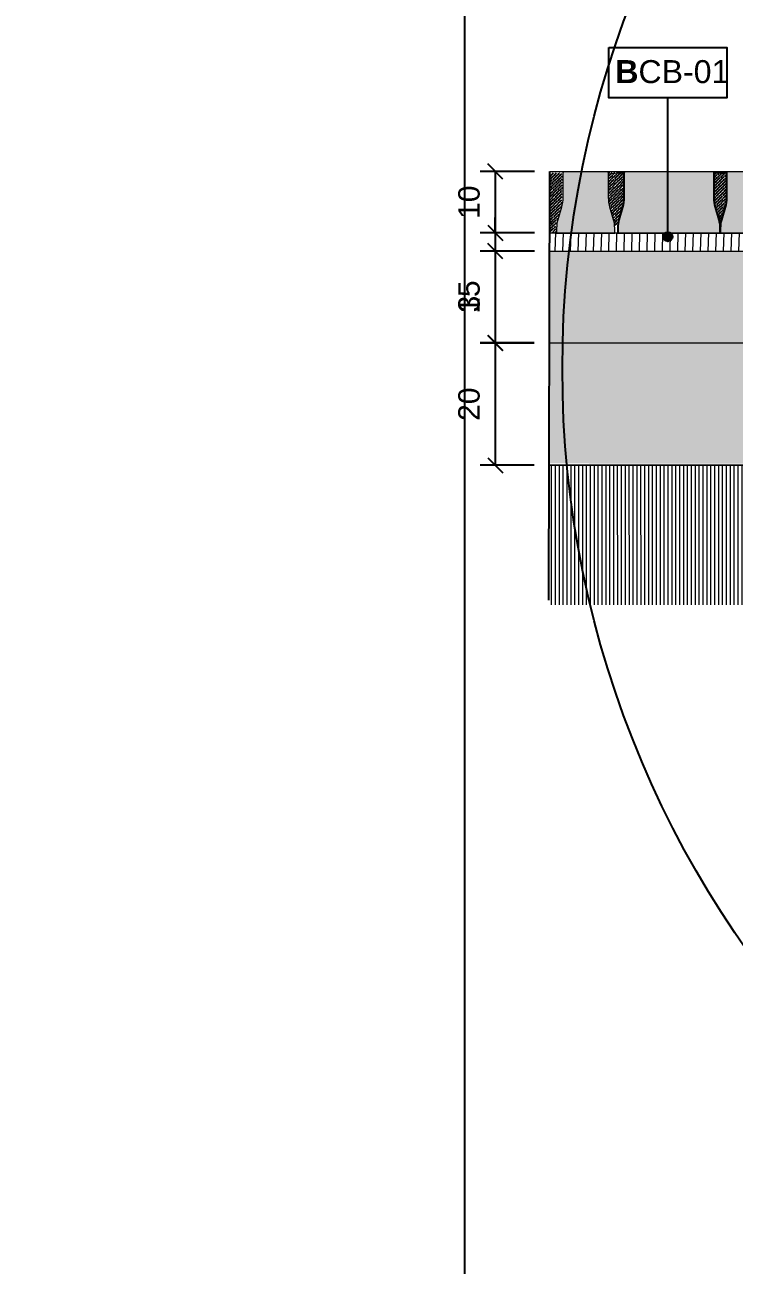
# Model space of a CAD drawing. Header units: metres. Extents: x -325 to 301, y -147 to 149.
# Drawn here: x 61.516 to 62.675, y 67.707 to 69.734 of the extents above; entities that cross this region are included whole.
import ezdxf

# ---------------------------------------------------------------- set-up
doc = ezdxf.new("R2010")
doc.units = ezdxf.units.M
doc.layers.get('Defpoints').update_dxf_attribs({"lineweight": 13})
doc.layers.add('-aux', color=50, linetype='Continuous', plot=False)
doc.layers.add('-AUX-TWQ', color=1, linetype='Continuous', plot=False)
doc.layers.add('0-TX-1_25', color=7, linetype='Continuous', true_color=0x3f4f7f)
doc.layers.add('EIT_3 TR sorra', color=7, linetype='Continuous', true_color=0xd8ceb0)
for name, color, linetype, lineweight, true_color in [('03-TR-Paviment_05_Open Joint Precast Pavements', 7, 'Continuous', 5, 0xb3b3b3), ('3-TR sorra granitica', 7, 'Continuous', 0, 0xf2dac9), ('3-TR tot_u', 7, 'Continuous', 5, 0x787878)]:
    doc.layers.add(name, color=color, linetype=linetype, lineweight=lineweight, true_color=true_color)
for name, color, linetype, lineweight in [('1-CM', 7, 'Continuous', 0), ('3-TR Seleccionat', 44, 'Continuous', 0), ('3-TR Tot-u', 37, 'Continuous', 0)]:
    doc.layers.add(name, color=color, linetype=linetype, lineweight=lineweight)
for name, color, linetype in [('1-SECCIÓ', 1, 'Continuous'), ('A-KEYPLAN_HATCH', 7, 'Continuous'), ('A_TEXT_2', 7, 'Continuous')]:
    doc.layers.add(name, color=color, linetype=linetype)
doc.styles.get("Standard").update_dxf_attribs({"font": 'arial.ttf'})
doc.dimstyles.new('ISO-25', dxfattribs={"dimtxt": 0.1, "dimasz": 0.1, "dimexe": 0.1, "dimexo": 0.1, "dimgap": 0.1, "dimtad": 1, "dimdec": 0, "dimlfac": 100, "dimzin": 9, "dimtxsty": 'Standard', "dimblk": 'OBLIQUE', "dimcen": 0.1, "dimadec": 0, "dimazin": 0, "dimtfac": 1, "dimtdec": 0, "dimtmove": 0, "dimatfit": 3, "dimldrblk": 'OBLIQUE', "dimfxl": 1, "dimarcsym": 0})
pattern_1 = [(44.41469319198954, (33.19549454456551, -0.814181687542515), (0.001877787426372729, 0.006618133599094154), [0.00853281250000004, -0.00170656250000001, 0, -0.00170656250000001])]

# ---------------------------------------------------------------- blocks, each defined once
blk = doc.blocks.new('_Oblique')
at = {"color": 0, "lineweight": -2}
blk.add_line((-0.499999999995058, -0.4999999998130015), (0.500000000028669, 0.500000000163238), dxfattribs=at)
blk = doc.blocks.new('*D1133')
at = {"layer": '0-TX-1_25', "color": 0, "lineweight": -2, "transparency": 16777216}
for p, q in [((22.69626158234607, 69.55509440981176), (22.60932229799346, 69.55509440981176)), ((22.63432229799346, 69.55509440981176), (22.63432229799346, 69.40509445684634)), ((22.73432229799346, 69.40509445684634), (22.60932229799346, 69.40509445684634))]:
    blk.add_line(p, q, dxfattribs=at)
at = {"layer": 'Defpoints', "color": 0, "transparency": 16777216}
for p in [(22.72126158234607, 69.55509440981176), (22.63432229799346, 69.40509445684634), (66.3645737553828, 69.40509445684636)]:
    blk.add_point(p, dxfattribs=at)
at = {"layer": '0-TX-1_25', "color": 0, "lineweight": -2, "transparency": 16777216, "xscale": 0.025, "yscale": 0.025, "zscale": 0.025}
for p, rotation in [((22.63432229799346, 69.55509440981176), 90), ((22.63432229799346, 69.40509445684634), 270)]:
    blk.add_blockref('_Oblique', p, dxfattribs=dict(at, rotation=rotation))
at = {"layer": '0-TX-1_25', "color": 0, "transparency": 16777216, "insert": (22.59145224342322, 69.48009443332904), "char_height": 0.035, "attachment_point": 5, "rotation": 90}
blk.add_mtext('15', dxfattribs=at)
blk = doc.blocks.new('hatch keyplan 2')
at = {"layer": 'A-KEYPLAN_HATCH'}
blk.add_lwpolyline([(0, 0.005476596624248486), (0.012874798693294, 0.005476596623793739), (0.012874798693294, -2.273736754432321e-13), (0, 0)], close=True, dxfattribs=at)
blk = doc.blocks.new('hatch keyplan')
at = {"layer": 'A-KEYPLAN_HATCH'}
blk.add_blockref('hatch keyplan 2', (1.430579833341536, 0.8521467901477053), dxfattribs=at)
blk = doc.blocks.new('B-CB01')
at = {"layer": 'A-KEYPLAN_HATCH'}
blk.add_blockref('hatch keyplan', (-1.430579833341536, -0.8521467901477052), dxfattribs=at)
at = {"layer": 'A_TEXT_2', "insert": (-0.0007977308478921419, 0.004105509799023688), "char_height": 0.0025, "attachment_point": 1}
blk.add_mtext_dynamic_manual_height_columns('\\pi0.00152;{\\fArial|b1|i0|c0|p34;B}CB-01', width=0.01456192034901793, gutter_width=0.015, heights=[0], dxfattribs=at)
blk = doc.blocks.new('*D1155')
at = {"layer": '0-TX-1_25', "color": 0, "lineweight": -2, "transparency": 16777216}
for p, q in [((62.34834091447259, 69.49401799573798), (62.25948401243422, 69.49401799573798)), ((62.28448401243422, 69.49401799573798), (62.28448401243422, 69.39401799573798)), ((62.34834091383151, 69.39401799573798), (62.25948401243422, 69.39401799573798))]:
    blk.add_line(p, q, dxfattribs=at)
at = {"layer": 'Defpoints', "color": 0, "transparency": 16777216}
for p in [(62.37334091447259, 69.49401799573798), (62.28448401243422, 69.39401799573798), (62.37334091383151, 69.39401799573798)]:
    blk.add_point(p, dxfattribs=at)
at = {"layer": '0-TX-1_25', "color": 0, "lineweight": -2, "transparency": 16777216, "xscale": 0.025, "yscale": 0.025, "zscale": 0.025}
for p, rotation in [((62.28448401243422, 69.49401799573798), 90), ((62.28448401243422, 69.39401799573798), 270)]:
    blk.add_blockref('_Oblique', p, dxfattribs=dict(at, rotation=rotation))
at = {"layer": '0-TX-1_25', "color": 0, "transparency": 16777216, "insert": (62.24161395786397, 69.44401799573795), "char_height": 0.035, "attachment_point": 5, "rotation": 90}
blk.add_mtext('10', dxfattribs=at)
blk = doc.blocks.new('*D1156')
at = {"layer": '0-TX-1_25', "color": 0, "lineweight": -2, "transparency": 16777216}
for p, q in [((62.28448401243428, 69.39401799573798), (62.28448401243428, 69.41901799573799)), ((62.34834091383151, 69.39401799573798), (62.25948401243428, 69.39401799573798)), ((62.28448401243428, 69.39401799573798), (62.28448401243428, 69.36401799573798)), ((62.34834091363919, 69.36401799573798), (62.25948401243428, 69.36401799573798)), ((62.28448401243428, 69.36401799573798), (62.28448401243428, 69.24109848687031))]:
    blk.add_line(p, q, dxfattribs=at)
at = {"layer": 'Defpoints', "color": 0, "transparency": 16777216}
for p in [(62.37334091383151, 69.39401799573798), (62.28448401243428, 69.36401799573798), (62.37334091363919, 69.36401799573798)]:
    blk.add_point(p, dxfattribs=at)
at = {"layer": '0-TX-1_25', "color": 0, "lineweight": -2, "transparency": 16777216, "xscale": 0.025, "yscale": 0.025, "zscale": 0.025}
for p, rotation in [((62.28448401243428, 69.39401799573798), 270), ((62.28448401243428, 69.36401799573798), 90)]:
    blk.add_blockref('_Oblique', p, dxfattribs=dict(at, rotation=rotation))
at = {"layer": '0-TX-1_25', "color": 0, "transparency": 16777216, "insert": (62.24160202061982, 69.27755824130412), "char_height": 0.035, "attachment_point": 5, "rotation": 90}
blk.add_mtext('3', dxfattribs=at)
blk = doc.blocks.new('*D1151')
at = {"layer": '0-TX-1_25', "color": 0, "lineweight": -2, "transparency": 16777216}
for p, q in [((62.34809694370386, 69.36385190820036), (62.25948401243433, 69.36385190820036)), ((62.28448401243433, 69.36385190820036), (62.28448401243433, 69.21401799573954)), ((62.34809694274331, 69.21401799573954), (62.25948401243433, 69.21401799573954))]:
    blk.add_line(p, q, dxfattribs=at)
at = {"layer": 'Defpoints', "color": 0, "transparency": 16777216}
for p in [(62.37309694370386, 69.36385190820036), (62.28448401243433, 69.21401799573954), (62.37309694274331, 69.21401799573954)]:
    blk.add_point(p, dxfattribs=at)
at = {"layer": '0-TX-1_25', "color": 0, "lineweight": -2, "transparency": 16777216, "xscale": 0.025, "yscale": 0.025, "zscale": 0.025}
for p, rotation in [((62.28448401243433, 69.36385190820036), 90), ((62.28448401243433, 69.21401799573954), 270)]:
    blk.add_blockref('_Oblique', p, dxfattribs=dict(at, rotation=rotation))
at = {"layer": '0-TX-1_25', "color": 0, "transparency": 16777216, "insert": (62.24161395786408, 69.28893495196992), "char_height": 0.035, "attachment_point": 5, "rotation": 90}
blk.add_mtext('15', dxfattribs=at)
blk = doc.blocks.new('*D1152')
at = {"layer": '0-TX-1_25', "color": 0, "lineweight": -2, "transparency": 16777216}
for p, q in [((62.34781579914892, 69.21385243515218), (62.25948401243439, 69.21385243515218)), ((62.28448401243439, 69.21385243515218), (62.28448401243439, 69.01401799574134)), ((62.34781579786783, 69.01401799574134), (62.25948401243439, 69.01401799574134))]:
    blk.add_line(p, q, dxfattribs=at)
at = {"layer": 'Defpoints', "color": 0, "transparency": 16777216}
for p in [(62.37281579914892, 69.21385243515218), (62.28448401243439, 69.01401799574134), (62.37281579786783, 69.01401799574134)]:
    blk.add_point(p, dxfattribs=at)
at = {"layer": '0-TX-1_25', "color": 0, "lineweight": -2, "transparency": 16777216, "xscale": 0.025, "yscale": 0.025, "zscale": 0.025}
for p, rotation in [((62.28448401243439, 69.21385243515218), 90), ((62.28448401243439, 69.01401799574134), 270)]:
    blk.add_blockref('_Oblique', p, dxfattribs=dict(at, rotation=rotation))
at = {"layer": '0-TX-1_25', "color": 0, "transparency": 16777216, "insert": (62.24161395786414, 69.11393521544673), "char_height": 0.035, "attachment_point": 5, "rotation": 90}
blk.add_mtext('20', dxfattribs=at)
blk = doc.blocks.new('POINT')
at = {"layer": '0-TX-1_25'}
h = blk.add_hatch(dxfattribs=at)
h.set_pattern_fill('ANGLE', color=256)
h.set_pattern_definition([(0, (-83.74681484067048, -12.72584030761209), (0, 6.985), [5.08, -1.905]), (90, (-83.74681484067048, -12.72584030761209), (-6.985, 4.277078946022131e-16), [5.08, -1.905])])
edge = h.paths.add_edge_path()
edge.add_arc((0, 0), 0.0075, 0, 360)
h = blk.add_hatch(color=256, dxfattribs=at)
h.dxf.hatch_style = 1
edge = h.paths.add_edge_path()
edge.add_arc((0, 0), 0.0075, 0, 360)
blk.add_circle((0, 0), 0.0075, dxfattribs=at)

msp = doc.modelspace()

# ---------------------------------------------------------------- hatches: boundary and pattern name
at = {"layer": '03-TR-Paviment_05_Open Joint Precast Pavements'}
h = msp.add_hatch(color=256, dxfattribs=at)
h.dxf.hatch_style = 1
edge = h.paths.add_edge_path()
edge.add_line((62.47958551943285, 69.39355756794417), (62.47958807267612, 69.40175334692535))
edge.add_arc((62.4311705143372, 69.40176843158038), 0.04841756068875655, 359.9821493055315, 375.9811684319209)
edge.add_line((62.47771684468979, 69.41509882218821), (62.47177666708347, 69.43584040965195))
edge.add_arc((62.52671274156273, 69.45157353144862), 0.05714458330112045, 179.982144198055, 195.981163324337, ccw=False)
edge.add_line((62.46956816103658, 69.4515913401311), (62.46958097359121, 69.49271661440943))
edge.add_line((62.46958097359121, 69.49271661440943), (62.46878376905501, 69.49271686435296))
edge.add_line((62.46878376905501, 69.49271686435296), (62.46878403270307, 69.49356093913465))
edge.add_line((62.46878403270307, 69.49356093913465), (62.395486241358, 69.49358377745027))
edge.add_line((62.395486241358, 69.49358377745027), (62.39548597856567, 69.49273970077003))
edge.add_line((62.39548597856567, 69.49273970077003), (62.39468877317373, 69.4927399526121))
edge.add_line((62.39468877317373, 69.4927399526121), (62.39467595924195, 69.4516146788552))
edge.add_arc((62.33753136318598, 69.45163248393736), 0.05714459882981884, 343.98312868647014, 359.9821478127524, ccw=False)
edge.add_line((62.39245763669568, 69.43586512354449), (62.38650453527847, 69.41512723913507))
edge.add_arc((62.43304254643377, 69.40176784905532), 0.04841755658429921, 163.9831303516166, 179.9821494780036)
edge.add_line((62.38462499219926, 69.40178293356333), (62.38462243810025, 69.3935871564807))
edge.add_line((62.38462243810025, 69.3935871564807), (62.47958551943285, 69.39355756794417))
h = msp.add_hatch(color=256, dxfattribs=at)
h.dxf.hatch_style = 1
edge = h.paths.add_edge_path()
edge.add_line((62.65207667236613, 69.39350382333761), (62.65207922602792, 69.40169960113687))
edge.add_arc((62.60366166282535, 69.40171469177736), 0.04841756555427229, 359.9821422243306, 375.9811613507175)
edge.add_line((62.65020799950291, 69.4150450779721), (62.64426782230576, 69.43578666402128))
edge.add_arc((62.69920390477674, 69.45151978997791), 0.05714459212931318, 179.982146001704, 195.9811651279875, ccw=False)
edge.add_line((62.64205931542184, 69.45153759686426), (62.64207212789228, 69.49266286904881))
edge.add_line((62.64207212789228, 69.49266286904881), (62.6412749219228, 69.49266311811789))
edge.add_line((62.6412749219228, 69.49266311811789), (62.64127518653886, 69.49350719379274))
edge.add_line((62.64127518653886, 69.49350719379274), (62.49544932148278, 69.49355263191505))
edge.add_line((62.49544932148278, 69.49355263191505), (62.49544906047676, 69.49270855329881))
edge.add_line((62.49544906047676, 69.49270855329881), (62.49465185372638, 69.4927088061276))
edge.add_line((62.49465185372638, 69.4927088061276), (62.49463904159962, 69.45158353089998))
edge.add_arc((62.43749445619881, 69.45160133872649), 0.05714458817551064, 343.9831259315361, 359.9821450578195, ccw=False)
edge.add_line((62.49242071870966, 69.43583397863236), (62.48646761721762, 69.4150960923618))
edge.add_arc((62.53300561872106, 69.40173670063552), 0.04841754776142289, 163.9831253273422, 179.9821444537296)
edge.add_line((62.48458807331075, 69.40175178938652), (62.48458551871838, 69.39355601162468))
edge.add_line((62.48458551871838, 69.39355601162468), (62.65207667236613, 69.39350382333761))
h = msp.add_hatch(color=256, dxfattribs=at)
h.dxf.hatch_style = 1
edge = h.paths.add_edge_path()
edge.add_line((62.74703975384595, 69.39347422687251), (62.74704230708923, 69.40167000585369))
edge.add_arc((62.69862474875031, 69.40168509050872), 0.04841756068875655, 359.9821493055315, 375.9811684319209)
edge.add_line((62.7451710791029, 69.41501548111655), (62.73923090149658, 69.43575706858029))
edge.add_arc((62.79416697597583, 69.45149019037696), 0.05714458330112045, 179.982144198055, 195.981163324337, ccw=False)
edge.add_line((62.73702239544969, 69.45150799905944), (62.73703520800431, 69.49263327333777))
edge.add_line((62.73703520800431, 69.49263327333777), (62.73623800346812, 69.4926335232813))
edge.add_line((62.73623800346812, 69.4926335232813), (62.73623826711618, 69.493477598063))
edge.add_line((62.73623826711618, 69.493477598063), (62.66294047577111, 69.49350043637861))
edge.add_line((62.66294047577111, 69.49350043637861), (62.66294021297878, 69.49265635969837))
edge.add_line((62.66294021297878, 69.49265635969837), (62.66214300758683, 69.49265661154044))
edge.add_line((62.66214300758683, 69.49265661154044), (62.66213019365506, 69.45153133778354))
edge.add_arc((62.60498559759909, 69.45154914286569), 0.05714459882981884, 343.98312868648384, 359.9821478127666, ccw=False)
edge.add_line((62.65991187110879, 69.43578178247283), (62.65395876969158, 69.41504389806342))
edge.add_arc((62.70049678084688, 69.40168450798367), 0.04841755658429529, 163.9831303516328, 179.9821494780204)
edge.add_line((62.65207922661237, 69.40169959249167), (62.65207667251336, 69.39350381540905))
edge.add_line((62.65207667251336, 69.39350381540905), (62.74703975384595, 69.39347422687251))
at = {"layer": '3-TR Seleccionat'}
h = msp.add_hatch(dxfattribs=at)
h.set_pattern_fill('ANSI31', color=256, scale=0.002, angle=45, style=0)
h.set_pattern_definition([(90, (-441011.9001445141, -650767.3811578797), (-0.00635, 1.301042606982605e-18), [])])
h.paths.add_polyline_path([(64.02995618926958, 69.01401798511783), (64.02582826170095, 69.01401798514429), (63.67334091232302, 69.01401798740399), (62.37334091142108, 69.01401799566389), (62.37202824400504, 68.78628941477717), (65.37202824370007, 68.78628941477717), (65.37202824154329, 69.01401797651417)])
at = {"layer": '3-TR sorra granitica'}
h = msp.add_hatch(dxfattribs=at)
h.set_pattern_fill('LINE', color=256, scale=0.09999999999999998, angle=52.72158337429795, style=0)
h.set_pattern_definition([(88.36805561304612, (92.05289207266992, 276.832932097731), (-0.01249492990494964, 0.0003559868963814099), [])])
h.paths.add_polyline_path([(62.37334091363916, 69.39401800405422), (62.3733409136764, 69.36401800405422), (63.67058118510037, 69.36401799573795), (63.67334091479634, 69.39401799572026)])
at = {"layer": '3-TR Tot-u'}
h = msp.add_hatch(dxfattribs=at)
h.set_pattern_fill('EARTH', color=256, scale=0.005, angle=-80.8247561036608, style=0)
h.set_pattern_definition([(279.1752438963392, (16.34258739799042, 74.22808982665568), (0.03640645211205976, -0.02628108149624554), [0.03175, -0.03175]), (279.1752438963392, (16.35434131054199, 74.22998833364615), (0.03640645211205976, -0.02628108149624554), [0.03175, -0.03175]), (279.1752438963392, (16.36609522309353, 74.2318868406366), (0.03640645211205976, -0.02628108149624554), [0.03175, -0.03175]), (9.175243896339197, (16.37064602960756, 74.22860170544958), (0.02628108149624554, 0.03640645211205976), [0.03175, -0.03175]), (9.175243896339197, (16.37254453659801, 74.21684779289802), (0.02628108149624554, 0.03640645211205976), [0.03175, -0.03175]), (9.175243896339197, (16.37444304358848, 74.20509388034647), (0.02628108149624554, 0.03640645211205976), [0.03175, -0.03175])])
h.paths.add_polyline_path([(63.99605443947557, 69.2140179850607), (64.025808560195, 69.01415032599648), (64.09956580240869, 69.01401798467158), (65.37202824154329, 69.01401797651417), (65.37202824328875, 69.28628941470733), (63.98529545531434, 69.28628941955043)])
h.paths.add_polyline_path([(63.62571928242528, 69.01486819916408), (63.65130029235266, 69.21401798732914), (62.37334091267755, 69.21401799573795), (62.37244705706777, 69.01711692351704)])
at = {"layer": '3-TR tot_u'}
h = msp.add_hatch(dxfattribs=at)
h.set_pattern_fill('AR-CONC', color=256, scale=0.0002, angle=90.26641431039367)
h.set_pattern_definition([(140.2664143103937, (28.05867056734678, 1.645031204800475), (0.003018358551071247, 0.03645136258436954), [0.00381, -0.04191]), (85.26641431039367, (28.05867056734678, 1.645031204800475), (-0.03817818106754276, -0.007226282933233686), [0.003048, -0.033528116834]), (190.7178590103937, (28.05892209654573, 1.648068808595966), (-0.03515982095845395, 0.02922507956224307), [0.00323800176, -0.03561804892000001]), (136.4506143103937, (28.04851067717976, 1.644983962932699), (0.00815628255818146, 0.05425431968784703), [0.005715, -0.062865]), (186.9019719203937, (28.04919036194612, 1.649505152199779), (-0.04970546584793135, 0.04725021761608914), [0.004857004628, -0.053427121632]), (81.45056548039366, (28.04851067717976, 1.644983962932699), (-0.04970546584550613, 0.04725021761879526), [0.004571993414, -0.050291946384]), (111.2664143103937, (28.05102702878763, 1.650075718483151), (0.02031182351307306, 0.03041765279537408), [0.00381, -0.04191]), (56.2664143103937, (28.05102702878763, 1.650075718483151), (-0.03689466829018208, 0.01218898497184377), [0.003048, -0.033528]), (161.7178593103937, (28.05271968075727, 1.652610522881659), (-0.01658284496692729, 0.04260663769872181), [0.003238001759999998, -0.03561798751999996]), (127.7664143103937, (28.05867056734678, 1.645031204800475), (-0.01691369723239765, 0.0005390813352213942), [0, -0.0331216, 0, -0.034036, 0, -0.033655]), (97.76641431039367, (28.05867056734678, 1.645031204800475), (-0.02009803784807661, 0.01327062430379522), [0, -0.0194056, 0, -0.0323596, 0, -0.012827]), (57.76641431039366, (28.05872324202935, 1.633702927264252), (0.001019642850235293, 0.02712315336894964), [0, -0.0127, 0, -0.039624, 0, -0.052578]), (47.76641431039366, (28.05874686296324, 1.62862298218073), (-0.005222997154178432, 0.02960187044262312), [0, -0.01651, 0, -0.0263144, 0, -0.037338])])
h.paths.add_polyline_path([(63.67058118506313, 69.36401798742169), (62.37334091363996, 69.36401799573795), (62.37334091267755, 69.21401799573795), (62.38632046305857, 69.21401799565474), (63.65130029238041, 69.21401798754529)])
at = {"layer": 'EIT_3 TR sorra'}
h = msp.add_hatch(dxfattribs=at)
h.set_pattern_fill('ANSI36', color=256, scale=0.001075000000000009, angle=-0.5853068080104545, style=0, double=1)
h.set_pattern_definition([(44.41469319198954, (33.09473398752495, -0.8150223899318547), (0.001877787426372729, 0.006618133599094154), [0.00853281250000004, -0.00170656250000001, 0, -0.00170656250000001])])
edge = h.paths.add_edge_path()
edge.add_line((62.3838249636368, 69.3927118113116), (62.38462257236525, 69.39401799566564))
edge.add_line((62.38462257236525, 69.39401799566564), (62.37334091383148, 69.39401799573795))
edge.add_line((62.37334091383148, 69.39401799573795), (62.37322464943841, 69.43198693894138))
edge.add_line((62.37322464943841, 69.43198693894138), (62.37325897578064, 69.45030112342737))
edge.add_line((62.37325897578064, 69.45030112342737), (62.37333687491002, 69.49186276191939))
edge.add_line((62.37333687491002, 69.49186276191939), (62.39389129840664, 69.49186810017378))
edge.add_line((62.39389129840664, 69.49186810017378), (62.39387848249623, 69.4507393306125))
edge.add_arc((62.33673390280905, 69.45075713955693), 0.05714458246222884, 343.98312472598076, 359.98214393516537, ccw=False)
edge.add_line((62.39166015949665, 69.43498977988351), (62.38570705959791, 69.4142518942196))
edge.add_arc((62.41414361599112, 69.4025817511573), 0.03073808677518565, 157.6871322574837, 196.1769043629337)
edge.add_line((62.3846225709473, 69.39401799741728), (62.3838249636368, 69.3927118113116))
h = msp.add_hatch(dxfattribs=at)
h.set_pattern_fill('ANSI36', color=256, scale=0.001075000000000009, angle=-0.5853068080104545, style=0, double=1)
h.set_pattern_definition(pattern_1)
edge = h.paths.add_edge_path()
edge.add_line((62.48458552067736, 69.39355251370094), (62.47958807158653, 69.40174984937988))
edge.add_arc((62.45442541246928, 69.4050282468014), 0.02537532863835011, 352.5768505705518, 383.3823293483438)
edge.add_line((62.47771684468979, 69.41509882218821), (62.47263624719179, 69.43283897481608))
edge.add_line((62.47263624719179, 69.43283897481608), (62.46956972657013, 69.45115016610465))
edge.add_line((62.46956972657013, 69.45115016610465), (62.46958097213163, 69.49271192952571))
edge.add_line((62.46958097213163, 69.49271192952571), (62.4946518554472, 69.49270880256312))
edge.add_line((62.4946518554472, 69.49270880256312), (62.49463903953679, 69.45158003300185))
edge.add_arc((62.43749445984962, 69.45159784194627), 0.05714458246222884, 343.98312472598076, 359.98214393516537, ccw=False)
edge.add_line((62.49242071653721, 69.43583048227285), (62.48646761663848, 69.41509259660894))
edge.add_arc((62.46997775176934, 69.41514987742852), 0.01648996435698593, 305.6475813037554, 359.80097253469114, ccw=False)
edge.add_line((62.47958807016858, 69.40174985113153), (62.48458552067736, 69.39355251370094))
h = msp.add_hatch(dxfattribs=at)
h.set_pattern_fill('ANSI36', color=256, scale=0.001075000000000009, angle=-0.5853068080104545, style=0, double=1)
h.set_pattern_definition(pattern_1)
edge = h.paths.add_edge_path()
edge.add_line((62.65207667299473, 69.39350032709848), (62.65207922711245, 69.40169610464638))
edge.add_arc((62.60366167401016, 69.40171119004977), 0.04841755545236106, 359.9821484180183, 375.9811675441314)
edge.add_line((62.65020799953528, 69.41504157849468), (62.64426782343708, 69.435783168694))
edge.add_arc((62.69920390957213, 69.45151630006025), 0.05714459714115843, 179.9821502046111, 195.9811693308287, ccw=False)
edge.add_line((62.64205931520407, 69.45153410275634), (62.64207213074012, 69.49266287033241))
edge.add_line((62.64207213074012, 69.49266287033241), (62.66214300814566, 69.49265661384817))
edge.add_line((62.66214300814566, 69.49265661384817), (62.66213019355889, 69.45152784669996))
edge.add_arc((62.60498560166507, 69.45154565219732), 0.05714459466780223, 343.98312826884415, 359.9821473951551, ccw=False)
edge.add_line((62.65991187105939, 69.43577829255248), (62.65395877011682, 69.415040408357))
edge.add_arc((62.70049676802938, 69.40168101558298), 0.04841754459903838, 163.9831229631202, 179.9821420893331)
edge.add_line((62.65207922578208, 69.40169610633102), (62.65207667204545, 69.3935003266706))

# ---------------------------------------------------------------- linework, layer by layer
at = {"layer": '-aux'}
msp.add_lwpolyline([(62.23447743480324, 3.456691224966903), (62.23447743480324, 133.4566912249669)], dxfattribs=at)
for points in [[(62.48461641669298, 69.49271192952571), (62.4946518554472, 69.49270880256312), (62.49463903982696, 69.45158003289326, -0.0699225111484148), (62.49242071653721, 69.43583048227285), (62.48646761692501, 69.41509259639272, 0.06992251114798485), (62.48458807162228, 69.4017482934736), (62.48458551970938, 69.39355251280779), (62.48458552067736, 69.39355251370094)], [(62.65207667204545, 69.3935003266706), (62.65207667299473, 69.39350032709848), (62.65207922711245, 69.40169610464638, 0.06992251114754273), (62.65020799953528, 69.41504157849468), (62.64426782343708, 69.435783168694, -0.06992251114800961), (62.64205931520407, 69.45153410275634), (62.64207213074012, 69.49266287033241), (62.66214300814566, 69.49265661384817), (62.66213019355889, 69.45152784669996, -0.0699225111484148), (62.65991187105939, 69.43577829255248), (62.65395877011682, 69.415040408357, 0.06992251114798485), (62.65207922578208, 69.40169610633102), (62.65207667204545, 69.3935003266706), (62.65207667299473, 69.39350032709848)]]:
    msp.add_lwpolyline(points, format="xyb", dxfattribs=at)
at = {"layer": '-AUX-TWQ'}
msp.add_circle((64.04363611320014, 69.17225347996708), 1.649628925415641, dxfattribs=at)
at = {"layer": '0-TX-1_25'}
msp.add_lwpolyline([(62.56629922425072, 69.38752401044563), (62.56629922425436, 69.61451812075687)], dxfattribs=at)
at = {"layer": '1-CM'}
for points in [[(62.37334091447256, 69.49401799573795), (63.67334091540017, 69.49401798740399)], [(62.37334091383148, 69.39401799573795), (63.6733409147591, 69.394017987404)], [(62.37334091363916, 69.36401799573795), (63.67058118506313, 69.36401798742169)], [(62.37334091267755, 69.21401799573795), (63.65130029238041, 69.21401798754529)], [(62.3733409113954, 69.01401799573794), (64.02582826170095, 69.01401798514429)], [(65.37202824370007, 69.01401797651417), (62.3733409113954, 69.01401799573794)]]:
    msp.add_lwpolyline(points, dxfattribs=at)
for points in [[(62.47958551943285, 69.39355756794417), (62.47958807267612, 69.40175334692535, 0.06992251114875708), (62.47771684468979, 69.41509882218821), (62.47177666708347, 69.43584040965195, -0.0699225111482901), (62.46956816103658, 69.4515913401311), (62.46958097359121, 69.49271661440943), (62.46878376905501, 69.49271686435296), (62.46878403270307, 69.49356093913465), (62.395486241358, 69.49358377745027), (62.39548597856567, 69.49273970077003), (62.39468877317373, 69.4927399526121), (62.39467595924195, 69.4516146788552, -0.0699225111482901), (62.39245763669568, 69.43586512354449), (62.38650453527847, 69.41512723913507, 0.06992251114875708), (62.38462499219926, 69.40178293356333), (62.38462243810025, 69.3935871564807)], [(62.65207667236613, 69.39350382333761), (62.65207922602792, 69.40169960113687, 0.06992251114875708), (62.65020799950291, 69.4150450779721), (62.64426782230576, 69.43578666402128, -0.0699225111482901), (62.64205931542184, 69.45153759686426), (62.64207212789228, 69.49266286904881), (62.6412749219228, 69.49266311811789), (62.64127518653886, 69.49350719379274), (62.49544932148278, 69.49355263191505), (62.49544906047676, 69.49270855329881), (62.49465185372638, 69.4927088061276), (62.49463904159962, 69.45158353089998, -0.0699225111482901), (62.49242071870966, 69.43583397863236), (62.48646761721762, 69.4150960923618, 0.06992251114875708), (62.48458807331075, 69.40175178938652), (62.48458551871838, 69.39355601162468)], [(62.74703975384595, 69.39347422687251), (62.74704230708923, 69.40167000585369, 0.06992251114875708), (62.7451710791029, 69.41501548111655), (62.73923090149658, 69.43575706858029, -0.0699225111482901), (62.73702239544969, 69.45150799905944), (62.73703520800431, 69.49263327333777), (62.73623800346812, 69.4926335232813), (62.73623826711618, 69.493477598063), (62.66294047577111, 69.49350043637861), (62.66294021297878, 69.49265635969837), (62.66214300758683, 69.49265661154044), (62.66213019365506, 69.45153133778354, -0.0699225111482901), (62.65991187110879, 69.43578178247283), (62.65395876969158, 69.41504389806342, 0.06992251114875708), (62.65207922661237, 69.40169959249167), (62.65207667251336, 69.39350381540905)]]:
    msp.add_lwpolyline(points, format="xyb", close=True, dxfattribs=at)
at = {"layer": '1-SECCIÓ'}
msp.add_lwpolyline([(62.37202824403074, 68.79366698022146), (62.37334091447256, 69.49401799573795)], dxfattribs=at)

# ---------------------------------------------------------------- block references
at = {"layer": '0-TX-1_25', "xscale": 15, "yscale": 15, "zscale": 15}
msp.add_blockref('B-CB01', (62.4697382340492, 69.61451812075687), dxfattribs=at)
at = {"layer": '0-TX-1_25'}
msp.add_blockref('POINT', (62.56629922425072, 69.38752401044563), dxfattribs=at)

# ---------------------------------------------------------------- dimensions: what is measured, and where the dimension line sits
for base, p1, p2, picture, middle in [((22.63432229799346, 69.40509445684634), (22.72126158234606, 69.55509440981173), (66.36457375538278, 69.40509445684633), '*D1133', (22.59145224342322, 69.48009443332904)), ((62.28448401243422, 69.39401799573798), (62.37334091447256, 69.49401799573795), (62.37334091383148, 69.39401799573795), '*D1155', (62.24161395786397, 69.44401799573795)), ((62.28448401243428, 69.36401799573798), (62.37334091383148, 69.39401799573795), (62.37334091363916, 69.36401799573795), '*D1156', (62.24160202061982, 69.27755824130412)), ((62.28448401243433, 69.21401799573954), (62.37309694370383, 69.36385190820033), (62.37309694274328, 69.21401799573951), '*D1151', (62.24161395786408, 69.28893495196992)), ((62.28448401243439, 69.01401799574134), (62.37281579914889, 69.21385243515215), (62.3728157978678, 69.01401799574131), '*D1152', (62.24161395786414, 69.11393521544673))]:
    dim = msp.add_linear_dim(base=base, p1=p1, p2=p2, angle=90, dimstyle='ISO-25', override={"dimtxt": 0.035, "dimasz": 0.025, "dimexe": 0.025, "dimexo": 0.025, "dimgap": 0.025, "dimblk1": 'Oblique', "dimblk2": 'Oblique', "dimsah": 1, "dimfxl": 0.1, "dimfxlon": 1, "dimarcsym": 1}, dxfattribs=at)
    dim.commit()
    dim.dimension.update_dxf_attribs({"geometry": picture, "text_midpoint": middle})

doc.saveas('drawing.dxf')
